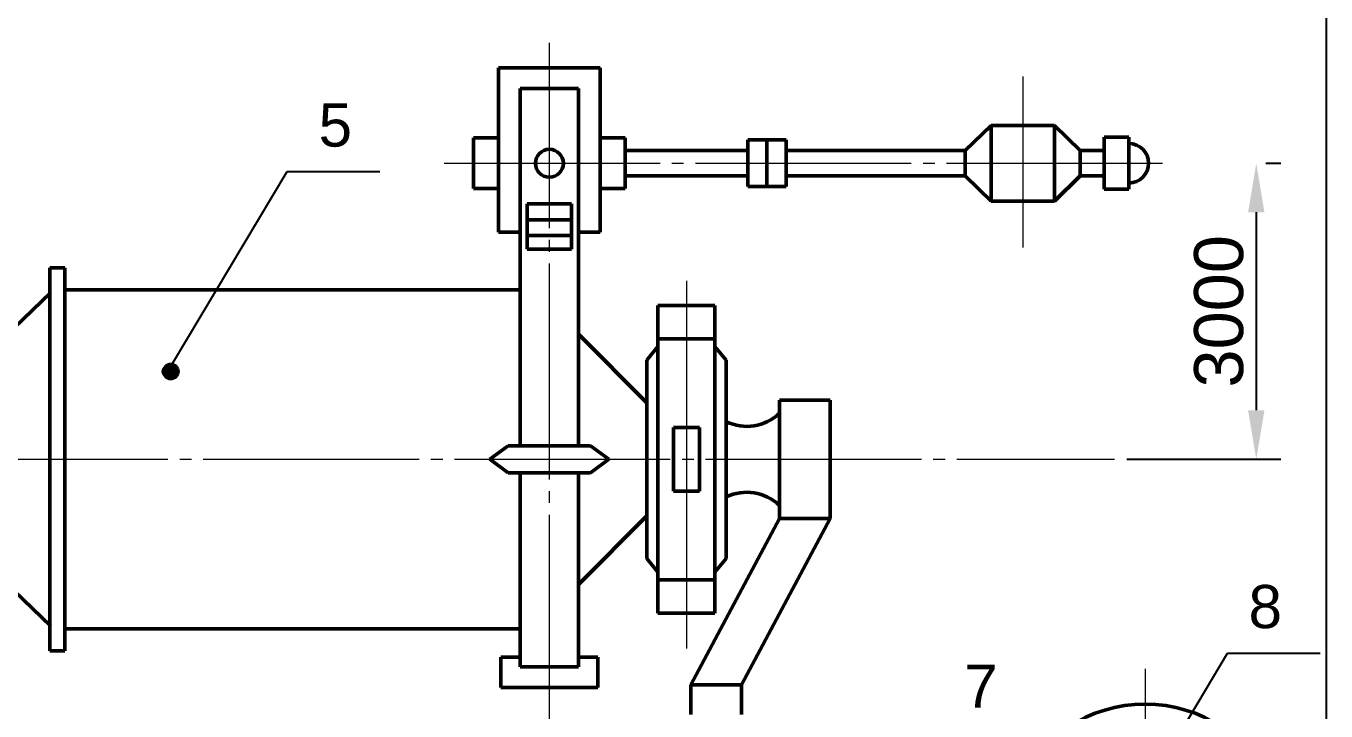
# Model space of a CAD drawing. Header units: millimetres. Extents: x 2139 to 2733, y 1509 to 1929.
# Drawn here: x 2334.5 to 2400.8, y 1632.4 to 1667.3 of the extents above; entities that cross this region are included whole.
import ezdxf

# ---------------------------------------------------------------- set-up
doc = ezdxf.new("R2010")
doc.units = ezdxf.units.MM
doc.linetypes.add('JIS_08_11', pattern=[12.8, 11, -0.6, 0.6, -0.6])
doc.layers.add('中心线', color=7, linetype='JIS_08_11', lineweight=9)
doc.layers.add('设备', color=7, linetype='Continuous', lineweight=50)
doc.layers.add('厂房', color=7, linetype='Continuous')
doc.layers.add('标注', color=7, linetype='Continuous')
doc.styles.get("Standard").update_dxf_attribs({"font": 'arial.ttf'})
doc.dimstyles.new('ISO-25', dxfattribs={"dimtxt": 2.5, "dimasz": 2.5, "dimexe": 1.25, "dimexo": 0.625, "dimtad": 1, "dimtxsty": 'Standard', "dimcen": 2.5, "dimadec": 0, "dimazin": 0, "dimtfac": 1, "dimtmove": 0, "dimatfit": 3, "dimfxl": 1, "dimarcsym": 0})

# ---------------------------------------------------------------- blocks, each defined once
blk = doc.blocks.new('*U28')
at = {"layer": '中心线', "color": 0, "transparency": 16777216}
blk.add_line((-30.143, 0), (41.895, 0), dxfattribs=at)
blk = doc.blocks.new('*D53')
at = {"layer": 'Defpoints', "color": 0, "transparency": 16777216}
for p in [(2397.107, 1660.277), (2390.02, 1645.191), (2397.244, 1645.191)]:
    blk.add_point(p, dxfattribs=at)
at = {"layer": '标注', "color": 0, "lineweight": -2, "transparency": 16777216}
for p, q in [((2397.732, 1660.277), (2398.494, 1660.277)), ((2397.244, 1657.777), (2397.244, 1647.691)), ((2390.645, 1645.191), (2398.494, 1645.191))]:
    blk.add_line(p, q, dxfattribs=at)
at = {"layer": '标注', "color": 0, "transparency": 16777216}
for points in [[(2396.828, 1657.777), (2397.661, 1657.777), (2397.244, 1660.277)], [(2396.828, 1647.691), (2397.661, 1647.691), (2397.244, 1645.191)]]:
    blk.add_solid(points, dxfattribs=at)
at = {"layer": '标注', "color": 0, "transparency": 16777216, "insert": (2395.342, 1652.734), "char_height": 2.5, "attachment_point": 5, "rotation": 90}
blk.add_mtext('3000', dxfattribs=at)

msp = doc.modelspace()

# ---------------------------------------------------------------- hatches: boundary and pattern name
at = {"layer": '标注', "lineweight": -3, "true_color": 0x000000}
msp.add_hatch(color=18, dxfattribs=at).paths.add_polyline_path([(2342.332, 1649.667, -1), (2341.514, 1649.667, -1)])

# ---------------------------------------------------------------- linework, layer by layer
at = {"layer": '中心线'}
for p, q in [((2361.22, 1631.37), (2361.22, 1666.406)), ((2355.861, 1660.277), (2392.97, 1660.277)), ((2391.578, 1634.524), (2391.578, 1617.68))]:
    msp.add_line(p, q, dxfattribs=at)
at = {"layer": '中心线', "color": 18, "ltscale": 50, "true_color": 0x000000}
for p, q in [((2385.343, 1664.694), (2385.343, 1655.984)), ((2368.205, 1654.286), (2368.205, 1635.552))]:
    msp.add_line(p, q, dxfattribs=at)
at = {"layer": '厂房', "lineweight": -3}
msp.add_line((2400.797, 1719.366), (2400.797, 1553.266), dxfattribs=at)
at = {"layer": '标注', "color": 18, "lineweight": -3, "true_color": 0x000000}
for p, q in [((2342.016, 1650.066), (2347.86, 1659.859)), ((2347.86, 1659.859), (2352.573, 1659.859)), ((2392.859, 1630.426), (2395.781, 1635.322)), ((2395.781, 1635.322), (2400.494, 1635.322))]:
    msp.add_line(p, q, dxfattribs=at)
msp.add_circle((2341.923, 1649.667), 0.409, dxfattribs=at)
msp.add_point((2342.122, 1649.333), dxfattribs=at)
msp.add_point((2342.122, 1649.333), dxfattribs=at)
msp.add_point((2342.122, 1649.333), dxfattribs=at)
msp.add_point((2342.122, 1649.333), dxfattribs=at)
at = {"layer": '设备', "color": 18, "lineweight": 50, "true_color": 0x000000}
for p, q in [((2361.22, 1665.131), (2358.632, 1665.131)), ((2358.632, 1665.131), (2358.632, 1656.77)), ((2361.22, 1665.131), (2363.808, 1665.131)), ((2363.808, 1665.131), (2363.808, 1656.77)), ((2361.22, 1664.082), (2359.731, 1664.082)), ((2359.731, 1664.082), (2359.731, 1645.877)), ((2361.22, 1664.082), (2362.71, 1664.082)), ((2361.22, 1664.082), (2362.71, 1664.082)), ((2362.71, 1664.082), (2362.71, 1645.877)), ((2362.71, 1664.082), (2362.71, 1645.877)), ((2382.416, 1660.924), (2383.726, 1662.204)), ((2383.726, 1662.204), (2385.343, 1662.204)), ((2383.726, 1662.204), (2383.726, 1660.277)), ((2386.959, 1662.204), (2385.343, 1662.204)), ((2388.269, 1660.924), (2386.959, 1662.204)), ((2386.959, 1662.204), (2386.959, 1660.277)), ((2358.632, 1661.57), (2357.361, 1661.57)), ((2357.361, 1661.57), (2357.361, 1660.277)), ((2363.808, 1661.57), (2365.079, 1661.57)), ((2365.079, 1661.57), (2365.079, 1660.277)), ((2389.492, 1660.924), (2389.492, 1661.603)), ((2389.492, 1661.603), (2390.75, 1661.603)), ((2390.75, 1661.603), (2390.75, 1660.277)), ((2365.079, 1660.924), (2371.338, 1660.924)), ((2371.338, 1660.277), (2371.338, 1661.463)), ((2371.338, 1661.463), (2373.282, 1661.463)), ((2372.31, 1661.463), (2372.31, 1660.277)), ((2373.282, 1661.463), (2373.282, 1660.277)), ((2373.282, 1660.924), (2382.416, 1660.924)), ((2382.416, 1660.924), (2382.416, 1660.277)), ((2388.269, 1660.277), (2388.269, 1660.924)), ((2388.269, 1660.924), (2389.492, 1660.924)), ((2389.492, 1660.924), (2389.492, 1660.277)), ((2357.361, 1658.984), (2357.361, 1660.277)), ((2365.079, 1658.984), (2365.079, 1660.277)), ((2371.338, 1660.277), (2371.338, 1659.092)), ((2372.31, 1659.092), (2372.31, 1660.277)), ((2373.282, 1659.092), (2373.282, 1660.277)), ((2382.416, 1659.631), (2382.416, 1660.277)), ((2383.726, 1658.351), (2383.726, 1660.277)), ((2386.959, 1658.351), (2386.959, 1660.277)), ((2388.269, 1659.631), (2388.269, 1660.277)), ((2389.492, 1659.631), (2389.492, 1660.277)), ((2390.75, 1658.952), (2390.75, 1660.277)), ((2365.079, 1659.631), (2371.338, 1659.631)), ((2373.282, 1659.631), (2382.416, 1659.631)), ((2382.416, 1659.631), (2383.726, 1658.351)), ((2388.269, 1659.631), (2386.959, 1658.351)), ((2388.269, 1659.631), (2389.492, 1659.631)), ((2389.492, 1659.631), (2389.492, 1658.952)), ((2358.632, 1658.984), (2357.361, 1658.984)), ((2363.808, 1658.984), (2365.079, 1658.984)), ((2371.338, 1659.092), (2373.282, 1659.092)), ((2389.492, 1658.952), (2390.75, 1658.952)), ((2361.22, 1658.217), (2360.091, 1658.217)), ((2360.091, 1658.217), (2360.091, 1655.898)), ((2361.22, 1658.217), (2362.349, 1658.217)), ((2362.349, 1658.217), (2362.349, 1655.898)), ((2383.726, 1658.351), (2385.343, 1658.351)), ((2386.959, 1658.351), (2385.343, 1658.351)), ((2361.22, 1657.395), (2360.091, 1657.395)), ((2361.22, 1657.395), (2362.349, 1657.395)), ((2358.632, 1656.77), (2359.731, 1656.77)), ((2361.22, 1656.6), (2360.091, 1656.6)), ((2361.22, 1656.6), (2362.349, 1656.6)), ((2363.808, 1656.77), (2362.71, 1656.77)), ((2360.091, 1655.898), (2361.22, 1655.898)), ((2362.349, 1655.898), (2361.22, 1655.898)), ((2336.521, 1654.954), (2335.769, 1654.954)), ((2335.769, 1654.954), (2335.769, 1645.191)), ((2336.521, 1645.191), (2336.521, 1654.954)), ((2335.81, 1653.685), (2332.997, 1650.984)), ((2336.521, 1653.825), (2359.731, 1653.825)), ((2366.75, 1645.191), (2366.75, 1653.032)), ((2366.75, 1653.032), (2368.205, 1653.032)), ((2369.66, 1653.032), (2368.205, 1653.032)), ((2369.66, 1645.191), (2369.66, 1653.032)), ((2362.71, 1651.57), (2366.179, 1648.073)), ((2366.179, 1650.246), (2366.75, 1650.947)), ((2366.75, 1651.331), (2368.205, 1651.331)), ((2366.75, 1650.947), (2366.75, 1645.191)), ((2369.66, 1651.331), (2368.205, 1651.331)), ((2370.231, 1650.246), (2369.66, 1650.947)), ((2366.179, 1645.191), (2366.179, 1650.246)), ((2370.231, 1645.191), (2370.231, 1650.246)), ((2375.522, 1648.2), (2372.946, 1648.2)), ((2372.946, 1648.2), (2372.946, 1645.191)), ((2375.522, 1648.2), (2375.522, 1645.191)), ((2367.54, 1645.191), (2367.54, 1646.821)), ((2367.54, 1646.821), (2368.205, 1646.821)), ((2368.87, 1646.821), (2368.205, 1646.821)), ((2368.87, 1645.191), (2368.87, 1646.821)), ((2359.117, 1645.877), (2358.184, 1645.191)), ((2359.117, 1645.877), (2361.22, 1645.877)), ((2363.323, 1645.877), (2361.22, 1645.877)), ((2363.323, 1645.877), (2364.257, 1645.191)), ((2335.769, 1635.428), (2335.769, 1645.191)), ((2336.521, 1645.191), (2336.521, 1635.428)), ((2359.117, 1644.505), (2358.184, 1645.191)), ((2363.323, 1644.505), (2364.257, 1645.191)), ((2366.179, 1645.191), (2366.179, 1640.136)), ((2366.75, 1639.435), (2366.75, 1645.191)), ((2366.75, 1645.191), (2366.75, 1637.349)), ((2367.54, 1645.191), (2367.54, 1643.561)), ((2368.87, 1645.191), (2368.87, 1643.561)), ((2369.66, 1645.191), (2369.66, 1637.349)), ((2370.231, 1645.191), (2370.231, 1640.136)), ((2372.946, 1642.181), (2372.946, 1645.191)), ((2375.522, 1642.181), (2375.522, 1645.191)), ((2359.117, 1644.505), (2361.22, 1644.505)), ((2359.731, 1644.505), (2359.731, 1634.62)), ((2363.323, 1644.505), (2361.22, 1644.505)), ((2362.71, 1644.505), (2362.71, 1634.62)), ((2362.71, 1644.505), (2362.71, 1634.62)), ((2367.54, 1643.561), (2368.205, 1643.561)), ((2368.87, 1643.561), (2368.205, 1643.561)), ((2362.71, 1638.812), (2366.179, 1642.309)), ((2372.946, 1642.181), (2368.437, 1633.697)), ((2375.522, 1642.181), (2371.014, 1633.697)), ((2375.522, 1642.181), (2372.946, 1642.181)), ((2366.179, 1640.136), (2366.75, 1639.435)), ((2370.231, 1640.136), (2369.66, 1639.435)), ((2335.81, 1636.697), (2332.997, 1639.398)), ((2366.75, 1639.051), (2368.205, 1639.051)), ((2369.66, 1639.051), (2368.205, 1639.051)), ((2366.75, 1637.349), (2368.205, 1637.349)), ((2369.66, 1637.349), (2368.205, 1637.349)), ((2336.521, 1636.557), (2359.731, 1636.557)), ((2336.521, 1635.428), (2335.769, 1635.428)), ((2359.731, 1635.11), (2358.75, 1635.11)), ((2358.75, 1635.11), (2358.75, 1633.572)), ((2362.71, 1635.11), (2363.69, 1635.11)), ((2363.69, 1635.11), (2363.69, 1633.572)), ((2359.731, 1634.62), (2362.71, 1634.62)), ((2368.437, 1633.697), (2368.437, 1632.185)), ((2371.014, 1633.697), (2368.437, 1633.697)), ((2371.014, 1633.697), (2371.014, 1632.185)), ((2358.75, 1633.572), (2361.22, 1633.572)), ((2363.69, 1633.572), (2361.22, 1633.572))]:
    msp.add_line(p, q, dxfattribs=at)
msp.add_circle((2361.22, 1660.277), 0.712, dxfattribs=at)
for centre, radius, start, end in [((2390.75, 1660.277), 1.009, 270, 90), ((2371.278, 1649.291), 2.42, 244.3657, 313.5684), ((2371.278, 1641.091), 2.42, 46.4316, 115.6343), ((2391.578, 1625.606), 7.115, 23.42608, 156.57392)]:
    msp.add_arc(centre, radius, start, end, dxfattribs=at)

# ---------------------------------------------------------------- block references
at = {"layer": '中心线'}
msp.add_blockref('*U28', (2348.126, 1645.191), dxfattribs=at)

# ---------------------------------------------------------------- texts
at = {"layer": '标注', "color": 18, "lineweight": -3, "true_color": 0x000000, "width": 4.26681, "attachment_point": 1}
for s, insert, char_height in [(' {\\H1.6x;5}', (2348.925, 1663.326), 1.375), ('8', (2396.847, 1638.79), 2.2), (' {\\H1.6x;7}', (2381.828, 1634.735), 1.375)]:
    msp.add_mtext(s, dxfattribs=dict(at, insert=insert, char_height=char_height))

# ---------------------------------------------------------------- dimensions: what is measured, and where the dimension line sits
at = {"layer": '标注'}
dim = msp.add_linear_dim(base=(2397.244, 1645.191), p1=(2397.107, 1660.277), p2=(2390.02, 1645.191), angle=90, text='3000', dimstyle='ISO-25', dxfattribs=at)
dim.commit()
dim.dimension.update_dxf_attribs({"geometry": '*D53', "text_midpoint": (2395.342, 1652.734)})

doc.saveas('drawing.dxf')
